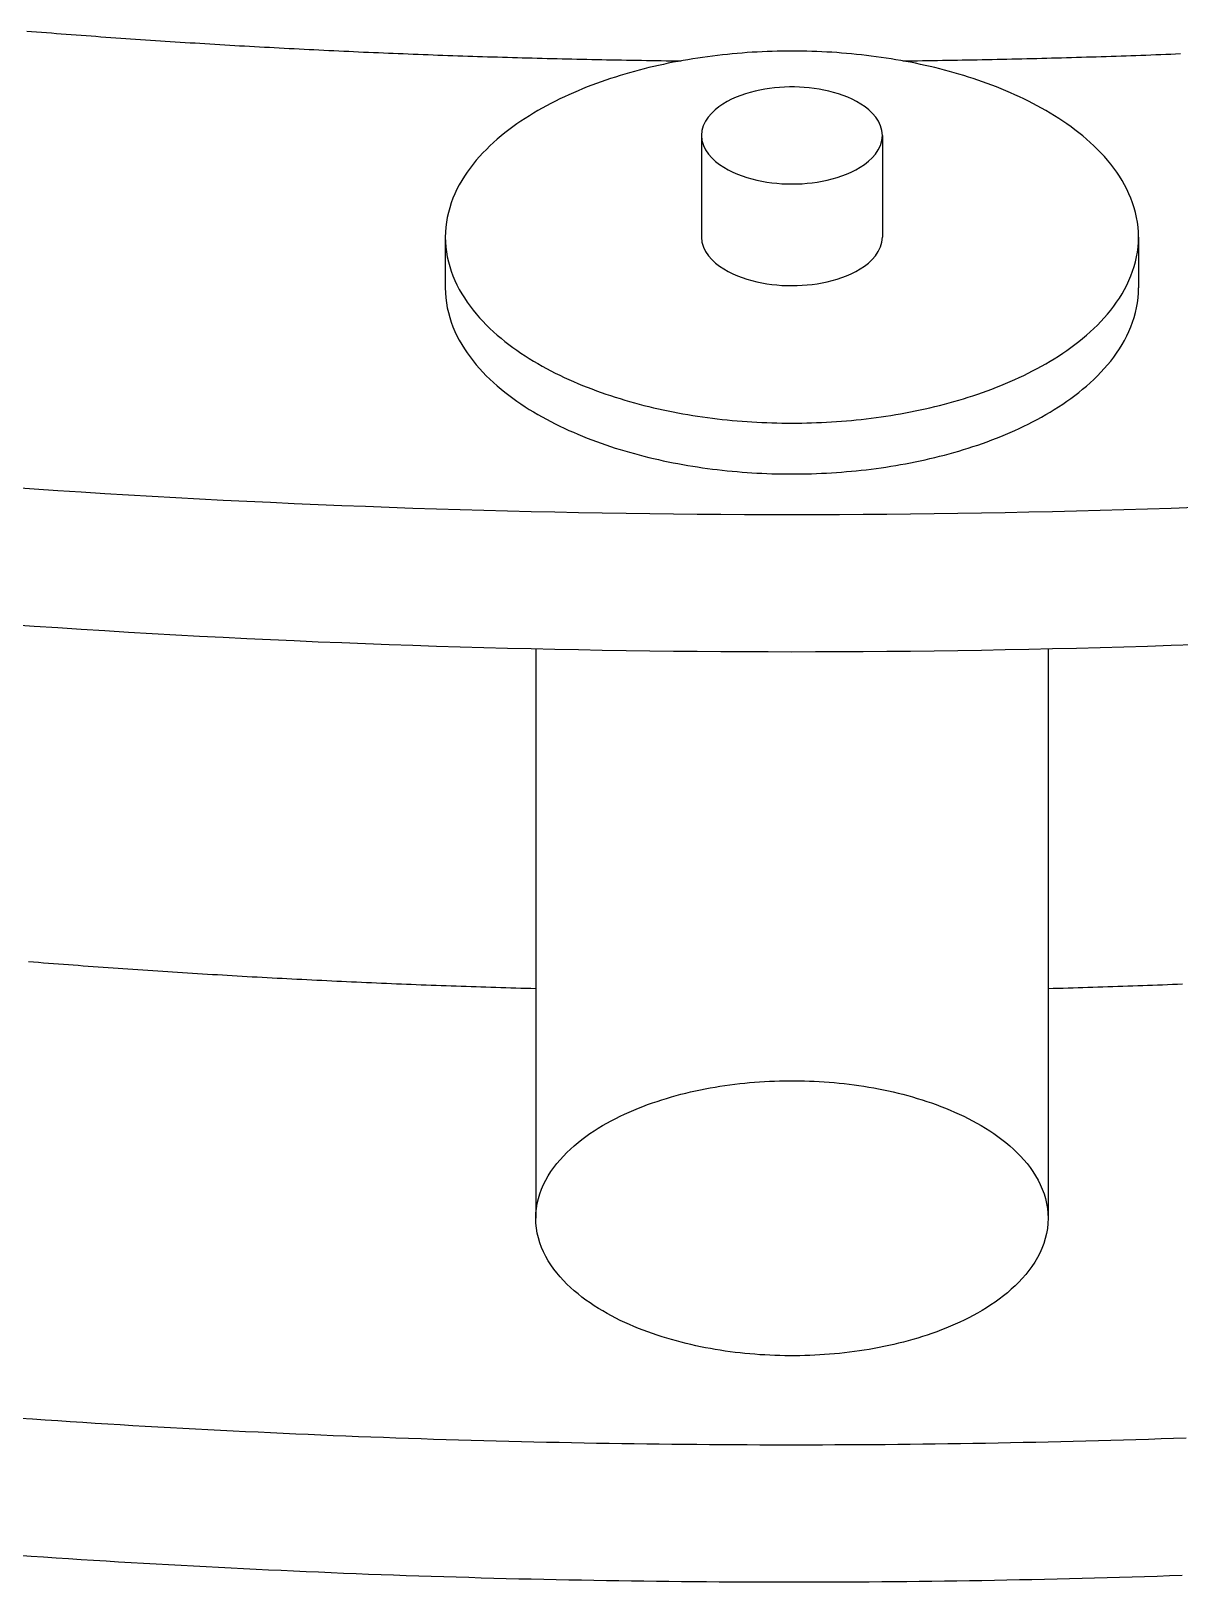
# Model space of a CAD drawing. Header units: millimetres. Extents: x 0 to 841, y 0 to 594.
# Drawn here: x 317.09 to 344.89, y 236.99 to 274.53 of the extents above; entities that cross this region are included whole.
import ezdxf

# ---------------------------------------------------------------- set-up
doc = ezdxf.new("R2010")
doc.units = ezdxf.units.MM
doc.layers.add('FINA', color=7, linetype='CONTINUOUS', lineweight=25)

msp = doc.modelspace()

# ---------------------------------------------------------------- linework, layer by layer
at = {"layer": 'FINA'}
for points in [[(316.987, 274.527), (317.107, 274.517), (317.226, 274.508), (317.346, 274.498), (317.466, 274.489), (317.585, 274.48), (317.705, 274.47), (317.825, 274.461), (317.945, 274.452), (318.064, 274.443), (318.184, 274.434), (318.304, 274.425), (318.424, 274.416), (318.543, 274.407), (318.663, 274.399), (318.783, 274.39), (318.903, 274.381), (319.023, 274.373), (319.142, 274.364), (319.262, 274.356), (319.382, 274.348), (319.502, 274.339), (319.622, 274.331), (319.741, 274.323), (319.861, 274.315), (319.981, 274.307), (320.101, 274.299), (320.221, 274.291), (320.34, 274.283), (320.46, 274.275), (320.58, 274.267), (320.7, 274.26), (320.82, 274.252), (320.94, 274.244), (321.06, 274.237), (321.179, 274.23), (321.299, 274.222), (321.419, 274.215), (321.539, 274.208), (321.659, 274.2), (321.779, 274.193), (321.899, 274.186), (322.019, 274.179), (322.138, 274.172), (322.258, 274.166), (322.378, 274.159), (322.498, 274.152), (322.618, 274.145), (322.738, 274.139), (322.858, 274.132), (322.978, 274.126), (323.098, 274.119), (323.218, 274.113), (323.338, 274.107), (323.457, 274.1), (323.577, 274.094), (323.697, 274.088), (323.817, 274.082), (323.937, 274.076), (324.057, 274.07), (324.177, 274.064), (324.297, 274.058), (324.417, 274.053), (324.537, 274.047), (324.657, 274.041), (324.777, 274.036), (324.897, 274.03), (325.017, 274.025), (325.137, 274.019), (325.257, 274.014), (325.377, 274.009), (325.497, 274.004), (325.617, 273.999), (325.737, 273.994), (325.857, 273.989), (325.977, 273.984), (326.097, 273.979), (326.217, 273.974), (326.337, 273.969), (326.457, 273.964), (326.577, 273.96), (326.697, 273.955), (326.817, 273.951), (326.937, 273.946), (327.057, 273.942), (327.177, 273.938), (327.297, 273.933), (327.417, 273.929), (327.537, 273.925), (327.657, 273.921), (327.777, 273.917), (327.897, 273.913), (328.017, 273.909), (328.137, 273.905), (328.257, 273.902), (328.377, 273.898), (328.497, 273.894), (328.617, 273.891), (328.737, 273.887), (328.857, 273.884), (328.977, 273.88), (329.097, 273.877), (329.217, 273.874), (329.337, 273.871), (329.457, 273.867), (329.577, 273.864), (329.697, 273.861), (329.818, 273.858), (329.938, 273.855), (330.058, 273.853), (330.178, 273.85), (330.298, 273.847), (330.418, 273.844), (330.538, 273.842), (330.658, 273.839), (330.778, 273.837), (330.898, 273.835), (331.018, 273.832), (331.138, 273.83), (331.258, 273.828), (331.378, 273.826), (331.498, 273.823), (331.619, 273.821), (331.739, 273.819), (331.859, 273.818), (331.979, 273.816), (332.099, 273.814), (332.219, 273.812), (332.339, 273.811), (332.459, 273.809), (332.579, 273.807), (332.699, 273.806), (332.819, 273.805)], [(316.987, 274.527), (317.107, 274.517), (317.226, 274.508), (317.346, 274.498), (317.466, 274.489), (317.585, 274.48), (317.705, 274.47), (317.825, 274.461), (317.945, 274.452), (318.064, 274.443), (318.184, 274.434), (318.304, 274.425), (318.424, 274.416), (318.543, 274.407), (318.663, 274.399), (318.783, 274.39), (318.903, 274.381), (319.023, 274.373), (319.142, 274.364), (319.262, 274.356), (319.382, 274.348), (319.502, 274.339), (319.622, 274.331), (319.741, 274.323), (319.861, 274.315), (319.981, 274.307), (320.101, 274.299), (320.221, 274.291), (320.34, 274.283), (320.46, 274.275), (320.58, 274.267), (320.7, 274.26), (320.82, 274.252), (320.94, 274.244), (321.06, 274.237), (321.179, 274.23), (321.299, 274.222), (321.419, 274.215), (321.539, 274.208), (321.659, 274.2), (321.779, 274.193), (321.899, 274.186), (322.019, 274.179), (322.138, 274.172), (322.258, 274.166), (322.378, 274.159), (322.498, 274.152), (322.618, 274.145), (322.738, 274.139), (322.858, 274.132), (322.978, 274.126), (323.098, 274.119), (323.218, 274.113), (323.338, 274.107), (323.457, 274.1), (323.577, 274.094), (323.697, 274.088), (323.817, 274.082), (323.937, 274.076), (324.057, 274.07), (324.177, 274.064), (324.297, 274.058), (324.417, 274.053), (324.537, 274.047), (324.657, 274.041), (324.777, 274.036), (324.897, 274.03), (325.017, 274.025), (325.137, 274.019), (325.257, 274.014), (325.377, 274.009), (325.497, 274.004), (325.617, 273.999), (325.737, 273.994), (325.857, 273.989), (325.977, 273.984), (326.097, 273.979), (326.217, 273.974), (326.337, 273.969), (326.457, 273.964), (326.577, 273.96), (326.697, 273.955), (326.817, 273.951), (326.937, 273.946), (327.057, 273.942), (327.177, 273.938), (327.297, 273.933), (327.417, 273.929), (327.537, 273.925), (327.657, 273.921), (327.777, 273.917), (327.897, 273.913), (328.017, 273.909), (328.137, 273.905), (328.257, 273.902), (328.377, 273.898), (328.497, 273.894), (328.617, 273.891), (328.737, 273.887), (328.857, 273.884), (328.977, 273.88), (329.097, 273.877), (329.217, 273.874), (329.337, 273.871), (329.457, 273.867), (329.577, 273.864), (329.697, 273.861), (329.818, 273.858), (329.938, 273.855), (330.058, 273.853), (330.178, 273.85), (330.298, 273.847), (330.418, 273.844), (330.538, 273.842), (330.658, 273.839), (330.778, 273.837), (330.898, 273.835), (331.018, 273.832), (331.138, 273.83), (331.258, 273.828), (331.378, 273.826), (331.498, 273.823), (331.619, 273.821), (331.739, 273.819), (331.859, 273.818), (331.979, 273.816), (332.099, 273.814), (332.219, 273.812), (332.339, 273.811), (332.459, 273.809), (332.579, 273.807), (332.699, 273.806), (332.819, 273.805)], [(343.886, 269.538), (343.883, 269.659), (343.874, 269.779), (343.859, 269.898), (343.838, 270.017), (343.812, 270.134), (343.78, 270.251), (343.743, 270.365), (343.701, 270.478), (343.654, 270.589), (343.603, 270.698), (343.548, 270.804), (343.488, 270.909), (343.424, 271.011), (343.357, 271.111), (343.287, 271.209), (343.214, 271.304), (343.138, 271.398), (343.059, 271.488), (342.977, 271.577), (342.893, 271.663), (342.807, 271.748), (342.719, 271.83), (342.629, 271.909), (342.537, 271.987), (342.443, 272.063), (342.348, 272.137), (342.252, 272.209), (342.154, 272.279), (342.055, 272.347), (341.954, 272.413), (341.852, 272.478), (341.75, 272.54), (341.646, 272.602), (341.541, 272.661), (341.436, 272.719), (341.329, 272.775), (341.222, 272.83), (341.114, 272.883), (341.005, 272.935), (340.896, 272.985), (340.786, 273.034), (340.675, 273.081), (340.564, 273.127), (340.452, 273.172), (340.34, 273.215), (340.227, 273.257), (340.114, 273.298), (340, 273.338), (339.886, 273.376), (339.771, 273.413), (339.656, 273.449), (339.541, 273.484), (339.426, 273.517), (339.31, 273.549), (339.193, 273.581), (339.077, 273.611), (338.96, 273.64), (338.843, 273.668), (338.725, 273.694), (338.608, 273.72), (338.49, 273.745), (338.372, 273.769), (338.254, 273.791), (338.135, 273.813), (338.017, 273.833), (337.898, 273.853), (337.779, 273.871), (337.66, 273.889), (337.541, 273.905), (337.421, 273.921), (337.302, 273.936), (337.182, 273.949), (337.062, 273.962), (336.943, 273.974), (336.823, 273.984), (336.703, 273.994), (336.583, 274.003), (336.462, 274.011), (336.342, 274.018), (336.222, 274.024), (336.102, 274.029), (335.981, 274.033), (335.861, 274.037), (335.741, 274.039), (335.62, 274.04), (335.5, 274.041), (335.38, 274.04), (335.259, 274.039), (335.139, 274.037), (335.019, 274.033), (334.898, 274.029), (334.778, 274.024), (334.658, 274.018), (334.538, 274.011), (334.417, 274.003), (334.297, 273.994), (334.177, 273.984), (334.057, 273.974), (333.938, 273.962), (333.818, 273.949), (333.698, 273.936), (333.579, 273.921), (333.459, 273.905), (333.34, 273.889), (333.221, 273.871), (333.102, 273.853), (332.983, 273.833), (332.865, 273.813), (332.746, 273.791), (332.628, 273.769), (332.51, 273.745), (332.392, 273.72), (332.275, 273.694), (332.157, 273.668), (332.04, 273.64), (331.923, 273.611), (331.807, 273.581), (331.69, 273.549), (331.574, 273.517), (331.459, 273.484), (331.344, 273.449), (331.229, 273.413), (331.114, 273.376), (331, 273.338), (330.886, 273.298), (330.773, 273.257), (330.66, 273.215), (330.548, 273.172), (330.436, 273.127), (330.325, 273.081), (330.214, 273.034), (330.104, 272.985), (329.995, 272.935), (329.886, 272.883), (329.778, 272.83), (329.671, 272.775), (329.564, 272.719), (329.459, 272.661), (329.354, 272.602), (329.25, 272.54), (329.148, 272.478), (329.046, 272.413), (328.945, 272.347), (328.846, 272.279), (328.748, 272.209), (328.652, 272.137), (328.557, 272.063), (328.463, 271.987), (328.371, 271.909), (328.281, 271.83), (328.193, 271.748), (328.107, 271.663), (328.023, 271.577), (327.941, 271.488), (327.862, 271.398), (327.786, 271.304), (327.713, 271.209), (327.643, 271.111), (327.576, 271.011), (327.512, 270.909), (327.452, 270.804), (327.397, 270.698), (327.346, 270.589), (327.299, 270.478), (327.257, 270.365), (327.22, 270.251), (327.188, 270.134), (327.162, 270.017), (327.141, 269.898), (327.126, 269.779), (327.117, 269.659), (327.114, 269.538)], [(338.181, 273.805), (338.301, 273.806), (338.421, 273.807), (338.541, 273.809), (338.661, 273.811), (338.781, 273.812), (338.901, 273.814), (339.021, 273.816), (339.141, 273.818), (339.261, 273.819), (339.381, 273.821), (339.502, 273.823), (339.622, 273.826), (339.742, 273.828), (339.862, 273.83), (339.982, 273.832), (340.102, 273.835), (340.222, 273.837), (340.342, 273.839), (340.462, 273.842), (340.582, 273.844), (340.702, 273.847), (340.822, 273.85), (340.942, 273.853), (341.062, 273.855), (341.182, 273.858), (341.303, 273.861), (341.423, 273.864), (341.543, 273.867), (341.663, 273.871), (341.783, 273.874), (341.903, 273.877), (342.023, 273.88), (342.143, 273.884), (342.263, 273.887), (342.383, 273.891), (342.503, 273.894), (342.623, 273.898), (342.743, 273.902), (342.863, 273.905), (342.983, 273.909), (343.103, 273.913), (343.223, 273.917), (343.343, 273.921), (343.463, 273.925), (343.583, 273.929), (343.703, 273.933), (343.823, 273.938), (343.943, 273.942), (344.063, 273.946), (344.183, 273.951), (344.303, 273.955), (344.423, 273.96), (344.543, 273.964), (344.663, 273.969), (344.783, 273.974), (344.903, 273.979)], [(338.181, 273.805), (338.301, 273.806), (338.421, 273.807), (338.541, 273.809), (338.661, 273.811), (338.781, 273.812), (338.901, 273.814), (339.021, 273.816), (339.141, 273.818), (339.261, 273.819), (339.381, 273.821), (339.502, 273.823), (339.622, 273.826), (339.742, 273.828), (339.862, 273.83), (339.982, 273.832), (340.102, 273.835), (340.222, 273.837), (340.342, 273.839), (340.462, 273.842), (340.582, 273.844), (340.702, 273.847), (340.822, 273.85), (340.942, 273.853), (341.062, 273.855), (341.182, 273.858), (341.303, 273.861), (341.423, 273.864), (341.543, 273.867), (341.663, 273.871), (341.783, 273.874), (341.903, 273.877), (342.023, 273.88), (342.143, 273.884), (342.263, 273.887), (342.383, 273.891), (342.503, 273.894), (342.623, 273.898), (342.743, 273.902), (342.863, 273.905), (342.983, 273.909), (343.103, 273.913), (343.223, 273.917), (343.343, 273.921), (343.463, 273.925), (343.583, 273.929), (343.703, 273.933), (343.823, 273.938), (343.943, 273.942), (344.063, 273.946), (344.183, 273.951), (344.303, 273.955), (344.423, 273.96), (344.543, 273.964), (344.663, 273.969), (344.783, 273.974), (344.903, 273.979)], [(337.688, 271.999), (337.676, 272.119), (337.644, 272.234), (337.592, 272.342), (337.526, 272.442), (337.448, 272.534), (337.361, 272.616), (337.268, 272.691), (337.168, 272.759), (337.065, 272.82), (336.958, 272.875), (336.849, 272.924), (336.737, 272.968), (336.624, 273.007), (336.509, 273.041), (336.392, 273.072), (336.275, 273.098), (336.157, 273.12), (336.039, 273.138), (335.919, 273.152), (335.8, 273.163), (335.68, 273.17), (335.56, 273.173), (335.44, 273.173), (335.32, 273.17), (335.2, 273.163), (335.081, 273.152), (334.961, 273.138), (334.843, 273.12), (334.725, 273.098), (334.608, 273.072), (334.491, 273.041), (334.376, 273.007), (334.263, 272.968), (334.151, 272.924), (334.042, 272.875), (333.935, 272.82), (333.832, 272.759), (333.732, 272.691), (333.639, 272.616), (333.552, 272.534), (333.474, 272.442), (333.408, 272.342), (333.356, 272.234), (333.324, 272.119), (333.312, 271.999)], [(333.312, 271.999), (333.324, 271.877), (333.359, 271.759), (333.412, 271.649), (333.481, 271.547), (333.562, 271.455), (333.652, 271.371), (333.749, 271.296), (333.851, 271.228), (333.957, 271.166), (334.067, 271.112), (334.18, 271.063), (334.295, 271.019), (334.412, 270.98), (334.53, 270.947), (334.649, 270.917), (334.769, 270.892), (334.89, 270.871), (335.012, 270.854), (335.134, 270.841), (335.257, 270.832), (335.38, 270.827), (335.502, 270.825), (335.625, 270.827), (335.748, 270.832), (335.871, 270.842), (335.993, 270.855), (336.114, 270.872), (336.235, 270.893), (336.356, 270.918), (336.475, 270.948), (336.593, 270.982), (336.71, 271.021), (336.824, 271.064), (336.937, 271.114), (337.047, 271.169)], [(333.312, 271.999), (333.312, 269.538)], [(337.047, 271.169), (337.153, 271.23), (337.255, 271.298), (337.351, 271.373), (337.44, 271.457), (337.52, 271.549), (337.589, 271.65), (337.642, 271.76), (337.676, 271.878), (337.688, 271.999)], [(337.688, 271.999), (337.688, 269.538)], [(327.114, 269.538), (327.117, 269.418), (327.126, 269.298), (327.141, 269.179), (327.162, 269.06), (327.188, 268.943), (327.22, 268.827), (327.257, 268.712), (327.299, 268.599), (327.345, 268.489), (327.397, 268.38), (327.452, 268.273), (327.512, 268.169), (327.575, 268.066), (327.642, 267.966), (327.712, 267.869), (327.786, 267.773), (327.862, 267.68), (327.941, 267.589), (328.022, 267.501), (328.106, 267.414), (328.192, 267.33), (328.28, 267.248), (328.37, 267.168), (328.462, 267.09), (328.556, 267.015), (328.651, 266.941), (328.747, 266.869), (328.845, 266.799), (328.944, 266.731), (329.045, 266.665), (329.146, 266.6), (329.249, 266.537), (329.353, 266.476), (329.457, 266.417), (329.563, 266.359), (329.669, 266.303), (329.776, 266.248), (329.884, 266.195), (329.993, 266.143), (330.102, 266.093), (330.212, 266.044), (330.323, 265.997), (330.434, 265.951), (330.546, 265.906), (330.658, 265.863), (330.771, 265.82), (330.884, 265.78), (330.998, 265.74), (331.112, 265.702), (331.226, 265.665), (331.341, 265.629), (331.456, 265.594), (331.572, 265.561), (331.688, 265.528), (331.804, 265.497), (331.92, 265.467), (332.037, 265.438), (332.154, 265.41), (332.272, 265.383), (332.389, 265.357), (332.507, 265.333), (332.625, 265.309), (332.743, 265.286), (332.862, 265.265), (332.98, 265.244), (333.099, 265.225), (333.218, 265.206), (333.337, 265.189), (333.456, 265.172), (333.575, 265.156), (333.695, 265.142), (333.814, 265.128), (333.934, 265.115), (334.054, 265.104), (334.174, 265.093), (334.294, 265.083), (334.414, 265.074), (334.534, 265.066), (334.654, 265.059), (334.774, 265.053), (334.894, 265.048), (335.014, 265.044), (335.135, 265.04), (335.255, 265.038), (335.375, 265.037), (335.496, 265.036), (335.616, 265.037), (335.736, 265.038), (335.857, 265.04), (335.977, 265.043), (336.097, 265.048), (336.217, 265.053), (336.338, 265.059), (336.458, 265.066), (336.578, 265.074), (336.698, 265.082), (336.818, 265.092), (336.938, 265.103), (337.057, 265.115), (337.177, 265.127), (337.297, 265.141), (337.416, 265.155), (337.535, 265.171), (337.655, 265.187), (337.774, 265.205), (337.893, 265.223), (338.011, 265.243), (338.13, 265.263), (338.248, 265.285), (338.367, 265.307), (338.485, 265.331), (338.602, 265.356), (338.72, 265.381), (338.837, 265.408), (338.954, 265.436), (339.071, 265.465), (339.188, 265.495), (339.304, 265.526), (339.42, 265.558), (339.535, 265.592), (339.651, 265.626), (339.766, 265.662), (339.88, 265.699), (339.994, 265.737), (340.108, 265.777), (340.221, 265.817), (340.334, 265.859), (340.446, 265.903), (340.558, 265.947), (340.669, 265.993), (340.78, 266.041), (340.89, 266.089), (340.999, 266.139), (341.108, 266.191), (341.216, 266.244), (341.323, 266.299), (341.43, 266.355)], [(327.114, 269.538), (327.114, 268.308)], [(333.312, 269.538), (333.324, 269.416), (333.359, 269.299), (333.412, 269.188), (333.481, 269.086), (333.562, 268.994), (333.652, 268.91), (333.749, 268.835), (333.851, 268.767), (333.957, 268.706), (334.067, 268.651), (334.18, 268.602), (334.295, 268.558), (334.412, 268.52), (334.53, 268.486), (334.649, 268.456), (334.769, 268.431), (334.89, 268.41), (335.012, 268.394), (335.134, 268.38), (335.257, 268.371), (335.38, 268.366), (335.502, 268.364), (335.625, 268.366), (335.748, 268.372), (335.871, 268.381), (335.993, 268.394), (336.114, 268.411), (336.235, 268.432), (336.356, 268.458), (336.475, 268.487), (336.593, 268.521), (336.71, 268.56), (336.824, 268.604), (336.937, 268.653), (337.047, 268.708)], [(337.047, 268.708), (337.153, 268.769), (337.255, 268.837), (337.351, 268.912), (337.44, 268.996), (337.52, 269.088), (337.589, 269.189), (337.642, 269.3), (337.676, 269.417), (337.688, 269.538)], [(341.43, 266.355), (341.535, 266.413), (341.64, 266.472), (341.744, 266.533), (341.847, 266.596), (341.949, 266.661), (342.05, 266.727), (342.149, 266.795), (342.248, 266.865), (342.344, 266.937), (342.44, 267.011), (342.533, 267.087), (342.625, 267.165), (342.716, 267.245), (342.804, 267.327), (342.89, 267.411), (342.974, 267.497), (343.056, 267.586), (343.135, 267.677), (343.212, 267.77), (343.285, 267.866), (343.356, 267.963), (343.423, 268.064), (343.487, 268.166), (343.547, 268.271), (343.602, 268.378), (343.654, 268.487), (343.701, 268.598), (343.743, 268.711), (343.78, 268.825), (343.812, 268.942), (343.838, 269.059), (343.859, 269.178), (343.874, 269.298), (343.883, 269.418), (343.886, 269.538)], [(343.886, 269.538), (343.886, 268.308)], [(327.114, 268.308), (327.117, 268.188), (327.126, 268.068), (327.141, 267.948), (327.162, 267.83), (327.188, 267.712), (327.22, 267.596), (327.257, 267.482), (327.299, 267.369), (327.345, 267.258), (327.397, 267.149), (327.452, 267.043), (327.512, 266.938), (327.575, 266.836), (327.642, 266.736), (327.712, 266.638), (327.786, 266.543), (327.862, 266.45), (327.941, 266.359), (328.022, 266.27), (328.106, 266.184), (328.192, 266.1), (328.28, 266.018), (328.37, 265.938), (328.462, 265.86), (328.556, 265.784), (328.651, 265.711), (328.747, 265.639), (328.845, 265.569), (328.944, 265.501), (329.045, 265.434), (329.146, 265.37), (329.249, 265.307), (329.353, 265.246), (329.457, 265.186), (329.563, 265.129), (329.669, 265.072), (329.776, 265.018), (329.884, 264.964), (329.993, 264.913), (330.102, 264.862), (330.212, 264.814), (330.323, 264.766), (330.434, 264.72), (330.546, 264.676), (330.658, 264.632), (330.771, 264.59), (330.884, 264.549), (330.998, 264.51), (331.112, 264.471), (331.226, 264.434), (331.341, 264.399), (331.456, 264.364), (331.572, 264.33), (331.688, 264.298), (331.804, 264.267), (331.92, 264.237), (332.037, 264.208), (332.154, 264.18), (332.272, 264.153), (332.389, 264.127), (332.507, 264.102), (332.625, 264.079), (332.743, 264.056), (332.862, 264.034), (332.98, 264.014), (333.099, 263.994), (333.218, 263.976), (333.337, 263.958), (333.456, 263.942), (333.575, 263.926), (333.695, 263.911), (333.814, 263.898), (333.934, 263.885), (334.054, 263.873), (334.174, 263.862), (334.294, 263.853), (334.414, 263.844), (334.534, 263.836), (334.654, 263.829), (334.774, 263.823), (334.894, 263.818), (335.014, 263.813), (335.135, 263.81), (335.255, 263.808), (335.375, 263.806), (335.496, 263.806), (335.616, 263.806), (335.736, 263.808), (335.857, 263.81), (335.977, 263.813), (336.097, 263.817), (336.217, 263.822), (336.338, 263.828), (336.458, 263.835), (336.578, 263.843), (336.698, 263.852), (336.818, 263.862), (336.938, 263.872), (337.057, 263.884), (337.177, 263.897), (337.297, 263.91), (337.416, 263.925), (337.535, 263.94), (337.655, 263.957), (337.774, 263.974), (337.893, 263.993), (338.011, 264.012), (338.13, 264.033), (338.248, 264.054), (338.367, 264.077), (338.485, 264.101), (338.602, 264.125), (338.72, 264.151), (338.837, 264.178), (338.954, 264.206), (339.071, 264.234), (339.188, 264.264), (339.304, 264.296), (339.42, 264.328), (339.535, 264.361), (339.651, 264.396), (339.766, 264.432), (339.88, 264.469), (339.994, 264.507), (340.108, 264.546), (340.221, 264.587), (340.334, 264.629), (340.446, 264.672), (340.558, 264.717), (340.669, 264.763), (340.78, 264.81), (340.89, 264.859), (340.999, 264.909), (341.108, 264.961), (341.216, 265.014), (341.323, 265.068), (341.43, 265.124)], [(341.43, 265.124), (341.535, 265.182), (341.64, 265.242), (341.744, 265.303), (341.847, 265.366), (341.949, 265.43), (342.05, 265.497), (342.149, 265.565), (342.248, 265.635), (342.344, 265.707), (342.44, 265.78), (342.533, 265.856), (342.625, 265.934), (342.716, 266.014), (342.804, 266.096), (342.89, 266.18), (342.974, 266.267), (343.056, 266.355), (343.135, 266.446), (343.212, 266.54), (343.285, 266.635), (343.356, 266.733), (343.423, 266.833), (343.487, 266.936), (343.547, 267.04), (343.602, 267.147), (343.654, 267.256), (343.701, 267.367), (343.743, 267.48), (343.78, 267.595), (343.812, 267.711), (343.838, 267.829), (343.859, 267.948), (343.874, 268.067), (343.883, 268.188), (343.886, 268.308)], [(316.592, 263.488), (317.164, 263.448), (317.737, 263.41), (318.309, 263.373), (318.881, 263.337), (319.453, 263.302), (320.026, 263.269), (320.598, 263.237), (321.171, 263.206), (321.744, 263.176), (322.316, 263.148), (322.889, 263.12), (323.462, 263.094), (324.035, 263.069), (324.608, 263.046), (325.181, 263.023), (325.754, 263.002), (326.327, 262.982), (326.9, 262.963), (327.473, 262.946), (328.047, 262.929), (328.62, 262.914), (329.193, 262.9), (329.766, 262.888), (330.34, 262.876), (330.913, 262.866), (331.486, 262.857), (332.06, 262.849), (332.633, 262.842), (333.207, 262.837), (333.78, 262.832), (334.354, 262.829), (334.927, 262.828), (335.5, 262.827), (336.074, 262.828), (336.647, 262.829), (337.221, 262.832), (337.794, 262.837), (338.368, 262.842), (338.941, 262.849), (339.514, 262.857), (340.088, 262.866), (340.661, 262.876), (341.234, 262.888), (341.808, 262.9), (342.381, 262.914), (342.954, 262.929), (343.527, 262.946), (344.101, 262.963), (344.674, 262.982), (345.247, 263.002)], [(316.592, 260.166), (317.164, 260.126), (317.737, 260.088), (318.309, 260.051), (318.881, 260.015), (319.453, 259.98), (320.026, 259.947), (320.598, 259.915), (321.171, 259.884), (321.744, 259.854), (322.316, 259.826), (322.889, 259.798), (323.462, 259.772), (324.035, 259.747), (324.608, 259.724), (325.181, 259.701), (325.754, 259.68), (326.327, 259.66), (326.9, 259.641), (327.473, 259.624), (328.047, 259.607), (328.62, 259.592), (329.193, 259.578), (329.766, 259.566), (330.34, 259.554), (330.913, 259.544), (331.486, 259.535), (332.06, 259.527), (332.633, 259.52), (333.207, 259.515), (333.78, 259.51), (334.354, 259.507), (334.927, 259.506), (335.5, 259.505), (336.074, 259.506), (336.647, 259.507), (337.221, 259.51), (337.794, 259.515), (338.368, 259.52), (338.941, 259.527), (339.514, 259.535), (340.088, 259.544), (340.661, 259.554), (341.234, 259.566), (341.808, 259.578), (342.381, 259.592), (342.954, 259.607), (343.527, 259.624), (344.101, 259.641), (344.674, 259.66), (345.247, 259.68)], [(329.302, 259.576), (329.302, 245.792)], [(341.698, 259.576), (341.698, 245.792)], [(317.034, 252.007), (317.155, 251.997), (317.275, 251.988), (317.395, 251.978), (317.515, 251.969), (317.635, 251.96), (317.755, 251.951), (317.875, 251.941), (317.995, 251.932), (318.115, 251.923), (318.235, 251.914), (318.356, 251.905), (318.476, 251.896), (318.596, 251.888), (318.716, 251.879), (318.836, 251.87), (318.956, 251.862), (319.076, 251.853), (319.197, 251.844), (319.317, 251.836), (319.437, 251.828), (319.557, 251.819), (319.677, 251.811), (319.797, 251.803), (319.918, 251.795), (320.038, 251.787), (320.158, 251.779), (320.278, 251.771), (320.398, 251.763), (320.518, 251.755), (320.639, 251.748), (320.759, 251.74), (320.879, 251.732), (320.999, 251.725), (321.12, 251.717), (321.24, 251.71), (321.36, 251.702), (321.48, 251.695), (321.6, 251.688), (321.721, 251.681), (321.841, 251.674), (321.961, 251.667), (322.081, 251.66), (322.202, 251.653), (322.322, 251.646), (322.442, 251.639), (322.562, 251.632), (322.683, 251.626), (322.803, 251.619), (322.923, 251.613), (323.044, 251.606), (323.164, 251.6), (323.284, 251.593), (323.404, 251.587), (323.525, 251.581), (323.645, 251.575), (323.765, 251.569), (323.886, 251.562), (324.006, 251.557), (324.126, 251.551), (324.246, 251.545), (324.367, 251.539), (324.487, 251.533), (324.607, 251.528), (324.728, 251.522), (324.848, 251.516), (324.968, 251.511), (325.089, 251.506), (325.209, 251.5), (325.329, 251.495), (325.45, 251.49), (325.57, 251.485), (325.69, 251.479), (325.811, 251.474), (325.931, 251.469), (326.051, 251.465), (326.172, 251.46), (326.292, 251.455), (326.413, 251.45), (326.533, 251.445), (326.653, 251.441), (326.774, 251.436), (326.894, 251.432), (327.014, 251.427), (327.135, 251.423), (327.255, 251.419), (327.375, 251.415), (327.496, 251.41), (327.616, 251.406), (327.737, 251.402), (327.857, 251.398), (327.977, 251.394), (328.098, 251.391), (328.218, 251.387), (328.339, 251.383), (328.459, 251.379), (328.579, 251.376), (328.7, 251.372), (328.82, 251.369), (328.941, 251.365), (329.061, 251.362), (329.181, 251.359), (329.302, 251.355)], [(341.698, 251.355), (341.819, 251.359), (341.939, 251.362), (342.059, 251.365), (342.18, 251.369), (342.3, 251.372), (342.421, 251.376), (342.541, 251.379), (342.661, 251.383), (342.782, 251.387), (342.902, 251.391), (343.023, 251.394), (343.143, 251.398), (343.263, 251.402), (343.384, 251.406), (343.504, 251.41), (343.625, 251.415), (343.745, 251.419), (343.865, 251.423), (343.986, 251.427), (344.106, 251.432), (344.226, 251.436), (344.347, 251.441), (344.467, 251.445), (344.587, 251.45), (344.708, 251.455), (344.828, 251.46), (344.949, 251.465)], [(329.302, 245.792), (329.306, 245.912), (329.318, 246.032), (329.338, 246.151), (329.366, 246.268), (329.401, 246.384), (329.442, 246.497), (329.491, 246.607), (329.545, 246.715), (329.605, 246.819), (329.669, 246.921), (329.739, 247.02), (329.812, 247.115), (329.89, 247.207), (329.971, 247.296), (330.055, 247.382), (330.143, 247.466), (330.232, 247.546), (330.325, 247.623), (330.419, 247.698), (330.516, 247.77), (330.614, 247.84), (330.714, 247.907), (330.816, 247.972), (330.919, 248.034), (331.024, 248.094), (331.129, 248.152), (331.236, 248.207), (331.344, 248.261), (331.453, 248.313), (331.563, 248.362), (331.674, 248.41), (331.785, 248.456), (331.897, 248.5), (332.01, 248.542), (332.124, 248.583), (332.238, 248.622), (332.352, 248.659), (332.467, 248.694), (332.583, 248.728), (332.699, 248.761), (332.816, 248.792), (332.932, 248.821), (333.05, 248.849), (333.167, 248.875), (333.285, 248.9), (333.403, 248.924), (333.522, 248.946), (333.641, 248.967), (333.759, 248.986), (333.879, 249.004), (333.998, 249.021), (334.118, 249.036), (334.237, 249.05), (334.357, 249.063), (334.477, 249.074), (334.597, 249.084), (334.717, 249.093), (334.838, 249.101), (334.958, 249.107), (335.078, 249.112), (335.199, 249.116), (335.319, 249.118), (335.44, 249.12), (335.56, 249.12), (335.681, 249.118), (335.801, 249.116), (335.922, 249.112), (336.042, 249.107), (336.162, 249.101), (336.283, 249.093), (336.403, 249.084), (336.523, 249.074), (336.643, 249.063), (336.763, 249.05), (336.882, 249.036), (337.002, 249.021), (337.121, 249.004), (337.241, 248.986), (337.359, 248.967), (337.478, 248.946), (337.597, 248.924), (337.715, 248.9), (337.833, 248.875), (337.95, 248.849), (338.068, 248.821), (338.184, 248.792), (338.301, 248.761), (338.417, 248.728), (338.533, 248.694), (338.648, 248.659), (338.762, 248.622), (338.876, 248.583), (338.99, 248.542), (339.103, 248.5), (339.215, 248.456), (339.326, 248.41), (339.437, 248.362), (339.547, 248.313), (339.656, 248.261), (339.764, 248.207), (339.871, 248.152), (339.976, 248.094), (340.081, 248.034), (340.184, 247.972), (340.286, 247.907), (340.386, 247.84), (340.484, 247.77), (340.581, 247.698), (340.675, 247.623), (340.768, 247.546), (340.857, 247.466), (340.945, 247.382), (341.029, 247.296), (341.11, 247.207), (341.188, 247.115), (341.261, 247.02), (341.331, 246.921), (341.395, 246.819), (341.455, 246.715), (341.509, 246.607), (341.558, 246.497), (341.599, 246.384), (341.634, 246.268), (341.662, 246.151), (341.682, 246.032), (341.694, 245.912), (341.698, 245.792)], [(339.883, 243.439), (339.776, 243.383), (339.668, 243.329), (339.559, 243.277), (339.449, 243.227), (339.339, 243.179), (339.227, 243.133), (339.115, 243.089), (339.002, 243.046), (338.888, 243.006), (338.774, 242.966), (338.66, 242.929), (338.544, 242.893), (338.429, 242.859), (338.312, 242.827), (338.196, 242.796), (338.079, 242.766), (337.962, 242.738), (337.844, 242.711), (337.726, 242.686), (337.608, 242.663), (337.489, 242.64), (337.37, 242.619), (337.251, 242.6), (337.132, 242.582), (337.012, 242.565), (336.893, 242.549), (336.773, 242.535), (336.653, 242.522), (336.533, 242.511), (336.413, 242.501), (336.292, 242.492), (336.172, 242.484), (336.051, 242.477), (335.931, 242.472), (335.81, 242.468), (335.69, 242.466), (335.569, 242.464), (335.448, 242.464), (335.328, 242.466), (335.207, 242.468), (335.087, 242.472), (334.966, 242.477), (334.845, 242.483), (334.725, 242.49), (334.605, 242.499), (334.485, 242.509), (334.364, 242.521), (334.244, 242.533), (334.125, 242.547), (334.005, 242.563), (333.885, 242.579), (333.766, 242.597), (333.647, 242.616), (333.528, 242.637), (333.41, 242.659), (333.291, 242.683), (333.173, 242.708), (333.055, 242.734), (332.938, 242.762), (332.821, 242.791), (332.704, 242.822), (332.588, 242.854), (332.472, 242.888), (332.357, 242.924), (332.242, 242.961), (332.128, 243), (332.014, 243.04), (331.901, 243.083), (331.789, 243.127), (331.677, 243.172), (331.567, 243.22), (331.457, 243.27), (331.348, 243.321), (331.24, 243.375), (331.133, 243.431), (331.027, 243.489), (330.922, 243.549), (330.819, 243.611), (330.717, 243.676), (330.617, 243.743), (330.518, 243.812), (330.421, 243.884), (330.327, 243.959), (330.234, 244.037), (330.144, 244.117), (330.057, 244.2), (329.972, 244.286), (329.891, 244.376), (329.814, 244.468), (329.74, 244.563), (329.67, 244.662), (329.605, 244.764), (329.545, 244.868), (329.491, 244.976), (329.443, 245.087), (329.401, 245.2), (329.366, 245.315), (329.338, 245.433), (329.318, 245.551), (329.306, 245.672), (329.302, 245.792)], [(341.698, 245.792), (341.694, 245.667), (341.681, 245.543), (341.659, 245.42), (341.63, 245.299), (341.593, 245.18), (341.548, 245.064), (341.497, 244.95), (341.439, 244.839), (341.375, 244.732), (341.307, 244.628), (341.233, 244.527), (341.155, 244.43), (341.073, 244.336), (340.988, 244.245), (340.899, 244.157), (340.807, 244.073), (340.712, 243.991), (340.615, 243.913), (340.516, 243.837), (340.415, 243.764), (340.312, 243.694), (340.207, 243.627), (340.1, 243.562), (339.992, 243.499), (339.883, 243.439)], [(316.828, 240.955), (317.131, 240.935), (317.434, 240.914), (317.737, 240.894), (318.04, 240.874), (318.343, 240.855), (318.645, 240.836), (318.948, 240.817), (319.251, 240.798), (319.554, 240.78), (319.857, 240.763), (320.16, 240.745), (320.463, 240.728), (320.766, 240.712), (321.069, 240.695), (321.372, 240.679), (321.676, 240.664), (321.979, 240.648), (322.282, 240.633), (322.585, 240.619), (322.888, 240.604), (323.191, 240.59), (323.495, 240.577), (323.798, 240.563), (324.101, 240.551), (324.404, 240.538), (324.707, 240.526), (325.011, 240.514), (325.314, 240.502), (325.617, 240.491), (325.921, 240.48), (326.224, 240.47), (326.527, 240.459), (326.831, 240.449), (327.134, 240.44), (327.437, 240.431), (327.741, 240.422), (328.044, 240.413), (328.347, 240.405), (328.651, 240.397), (328.954, 240.39), (329.258, 240.383), (329.561, 240.376), (329.865, 240.369), (330.168, 240.363), (330.471, 240.358), (330.775, 240.352), (331.078, 240.347), (331.382, 240.342), (331.685, 240.338), (331.989, 240.334), (332.292, 240.33), (332.596, 240.327), (332.899, 240.323), (333.203, 240.321), (333.506, 240.318), (333.81, 240.316), (334.113, 240.315), (334.417, 240.313), (334.72, 240.312), (335.024, 240.311), (335.327, 240.311), (335.631, 240.311), (335.934, 240.311), (336.238, 240.312), (336.541, 240.313), (336.845, 240.314), (337.148, 240.316), (337.452, 240.318), (337.755, 240.32), (338.059, 240.323), (338.362, 240.326), (338.666, 240.329), (338.969, 240.333), (339.273, 240.337), (339.576, 240.342), (339.88, 240.346), (340.183, 240.351), (340.486, 240.357), (340.79, 240.363), (341.093, 240.369), (341.397, 240.375), (341.7, 240.382), (342.004, 240.389), (342.307, 240.396), (342.61, 240.404), (342.914, 240.412), (343.217, 240.421), (343.521, 240.429), (343.824, 240.439), (344.127, 240.448), (344.431, 240.458), (344.734, 240.468), (345.037, 240.479)], [(316.792, 237.636), (317.094, 237.615), (317.396, 237.595), (317.698, 237.574), (318, 237.555), (318.303, 237.535), (318.605, 237.516), (318.907, 237.497), (319.209, 237.479), (319.512, 237.461), (319.814, 237.443), (320.116, 237.426), (320.419, 237.409), (320.721, 237.392), (321.024, 237.376), (321.326, 237.36), (321.628, 237.344), (321.931, 237.329), (322.233, 237.314), (322.536, 237.299), (322.838, 237.285), (323.141, 237.271), (323.444, 237.257), (323.746, 237.244), (324.049, 237.231), (324.351, 237.218), (324.654, 237.206), (324.957, 237.194), (325.259, 237.182), (325.562, 237.171), (325.864, 237.16), (326.167, 237.149), (326.47, 237.139), (326.773, 237.129), (327.075, 237.12), (327.378, 237.11), (327.681, 237.102), (327.983, 237.093), (328.286, 237.085), (328.589, 237.077), (328.892, 237.069), (329.194, 237.062), (329.497, 237.055), (329.8, 237.049), (330.103, 237.043), (330.406, 237.037), (330.708, 237.031), (331.011, 237.026), (331.314, 237.021), (331.617, 237.017), (331.92, 237.013), (332.223, 237.009), (332.525, 237.005), (332.828, 237.002), (333.131, 236.999), (333.434, 236.997), (333.737, 236.995), (334.04, 236.993), (334.343, 236.991), (334.645, 236.99), (334.948, 236.99), (335.251, 236.989), (335.554, 236.989), (335.857, 236.989), (336.16, 236.99), (336.463, 236.991), (336.765, 236.992), (337.068, 236.993), (337.371, 236.995), (337.674, 236.998), (337.977, 237), (338.28, 237.003), (338.582, 237.006), (338.885, 237.01), (339.188, 237.014), (339.491, 237.018), (339.794, 237.023), (340.097, 237.028), (340.399, 237.033), (340.702, 237.039), (341.005, 237.045), (341.308, 237.051), (341.611, 237.058), (341.913, 237.065), (342.216, 237.072), (342.519, 237.08), (342.822, 237.088), (343.124, 237.096), (343.427, 237.105), (343.73, 237.114), (344.033, 237.123), (344.335, 237.133), (344.638, 237.143), (344.941, 237.153)]]:
    msp.add_lwpolyline(points, dxfattribs=at)

doc.saveas('drawing.dxf')
